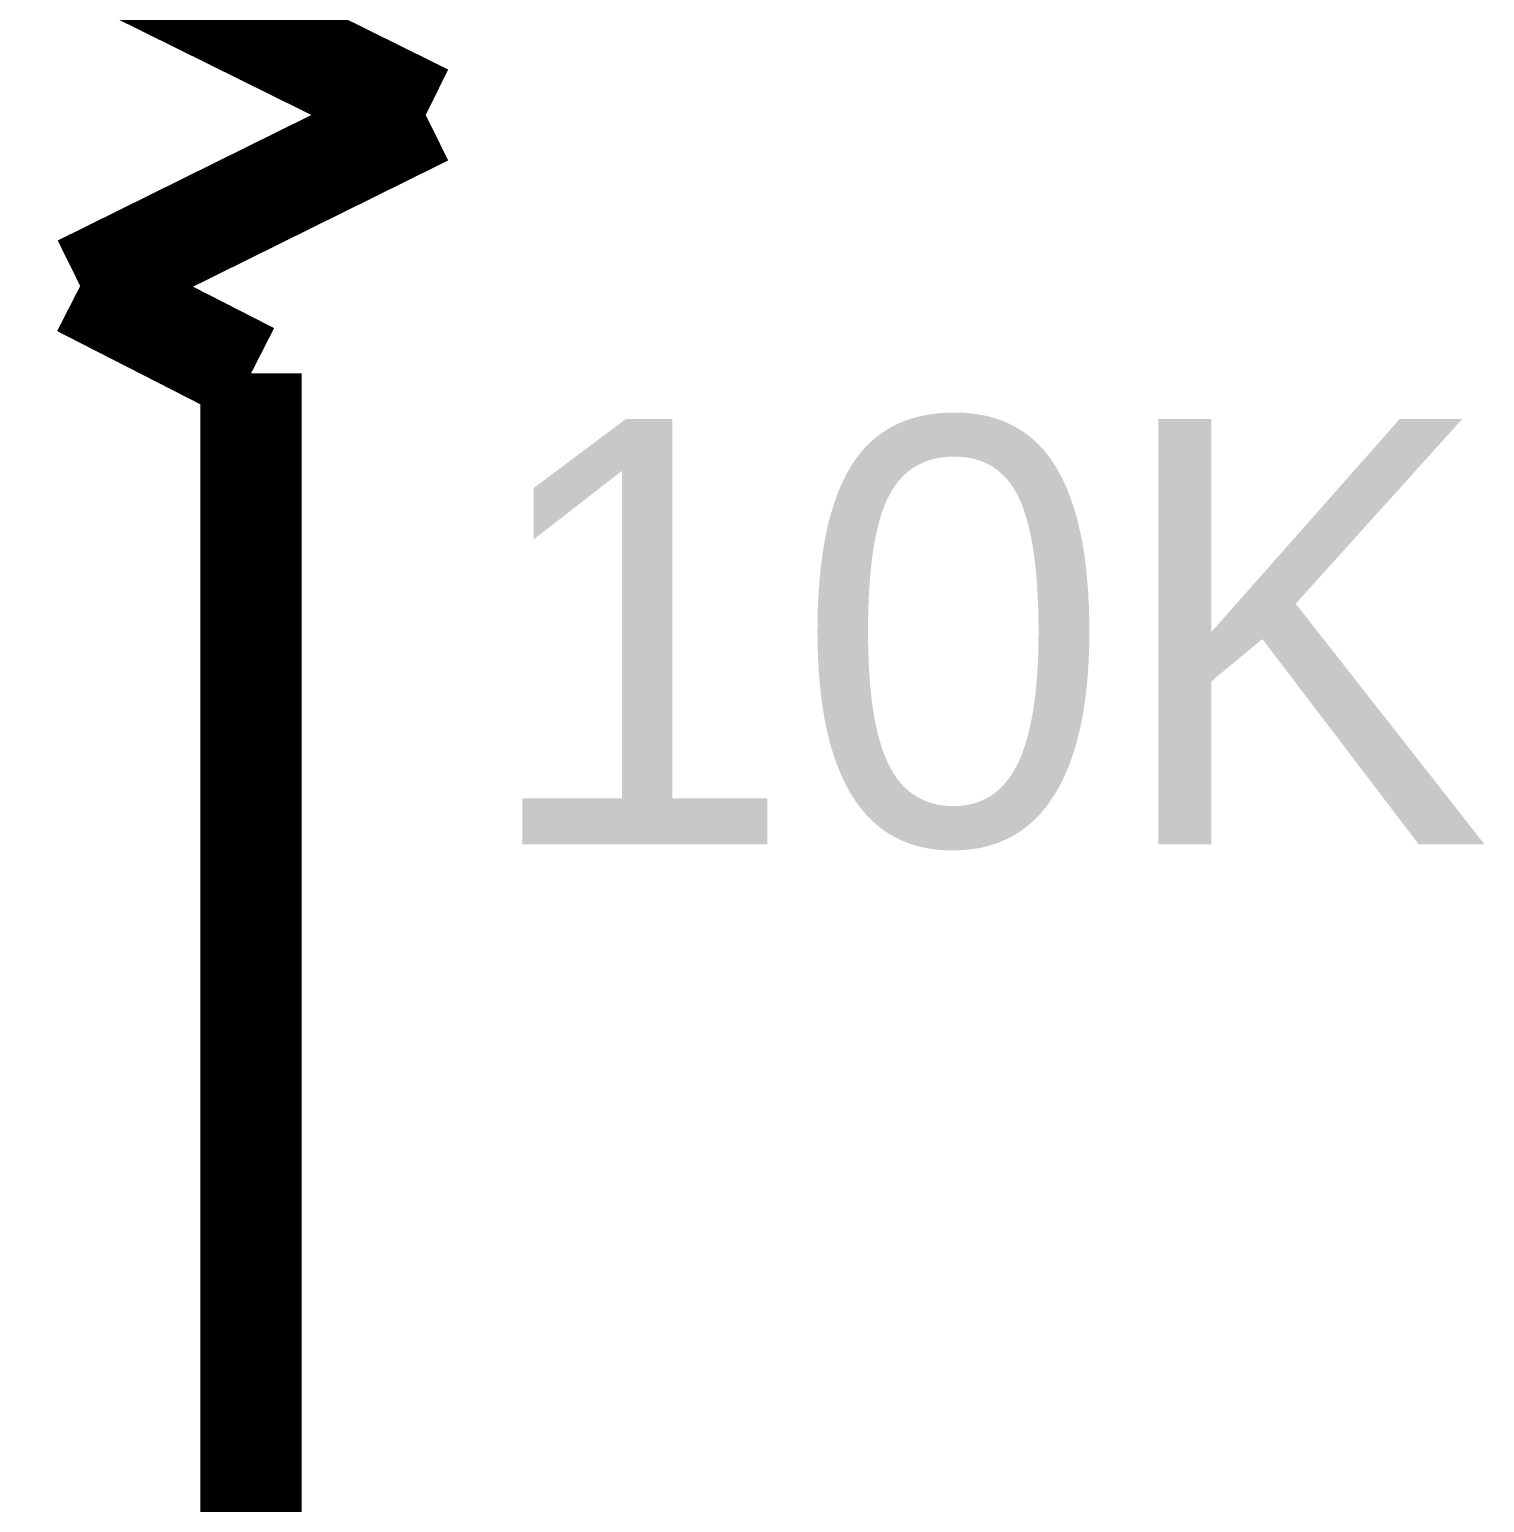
# Model space of a CAD drawing. Header units: inches. Extents: x 0 to 22.3, y 0 to 15.7.
# Drawn here: x 12.3743 to 12.5437, y 13.6079 to 13.7793 of the extents above; entities that cross this region are included whole.
import ezdxf

# ---------------------------------------------------------------- set-up
doc = ezdxf.new("R2010")
doc.units = ezdxf.units.IN
doc.header["$MEASUREMENT"] = 0
doc.layers.add('Sheet', color=255, linetype='Continuous')

msp = doc.modelspace()

# ---------------------------------------------------------------- linework, layer by layer
at = {"layer": 'Sheet'}
for points in [[(12.42042, 13.76932, 0.0118, 0.0118, 0), (12.3802, 13.78921, 0.0118, 0.0118, 0)], [(12.3802, 13.74943, 0.0118, 0.0118, 0), (12.42042, 13.76932, 0.0118, 0.0118, 0)], [(12.40009, 13.73927, 0.0118, 0.0118, 0), (12.3802, 13.74943, 0.0118, 0.0118, 0)], [(12.40009, 13.73927, 0.0118, 0.0118, 0), (12.40009, 13.69949, 0.0118, 0.0118, 0)], [(12.40009, 13.59915, 0.0118, 0.0118, 0), (12.40009, 13.69949, 0.0118, 0.0118, 0)]]:
    msp.add_lwpolyline(points, format="xyseb", dxfattribs=at)

# ---------------------------------------------------------------- texts
msp.add_text('10K', height=0.049505, dxfattribs=at).set_placement((12.42661, 13.68446))

doc.saveas('drawing.dxf')
